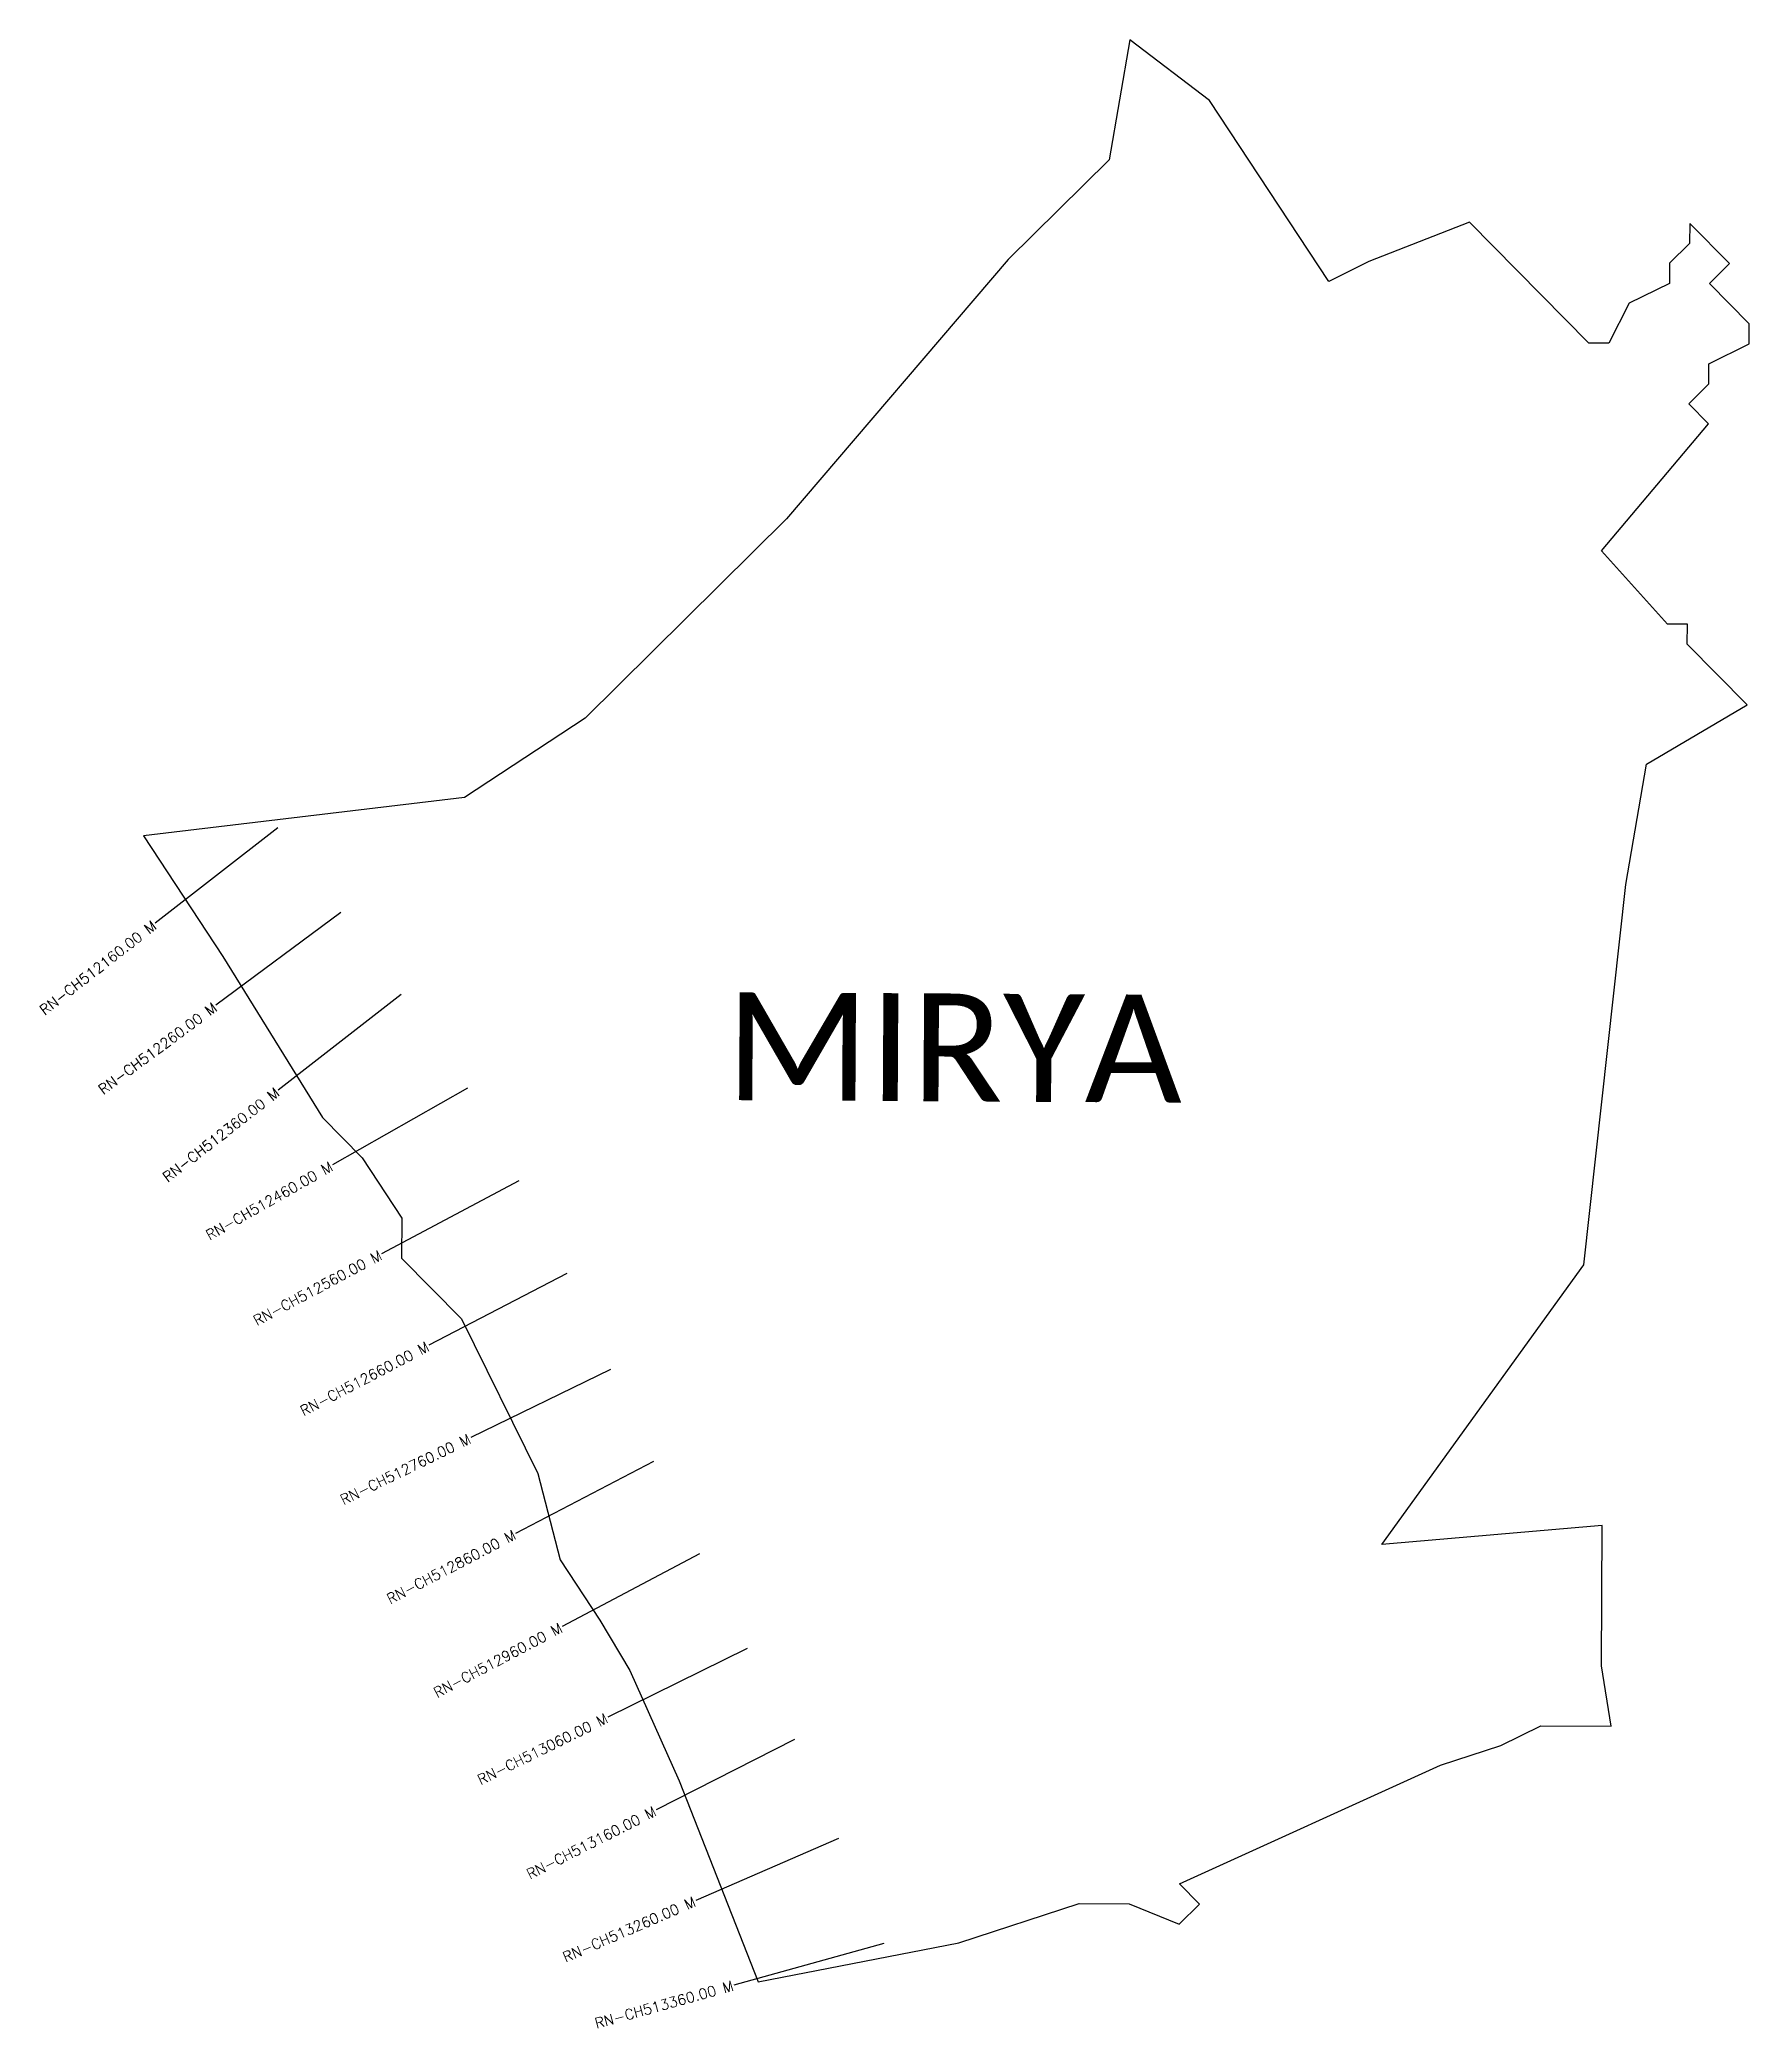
# Model space of a CAD drawing. Header units: metres. Extents: x 316526 to 318176, y 1881604 to 1883522.
import ezdxf
from ezdxf.enums import TextEntityAlignment as Align

# ---------------------------------------------------------------- set-up
doc = ezdxf.new("R2010")
doc.units = ezdxf.units.M
for name, color, linetype in [('CS', 134, 'Continuous'), ('CSMark', 6, 'Continuous'), ('VILLAGE BOUNDRY', 10, 'Continuous'), ('VILLAGE NAME', 250, 'Continuous')]:
    doc.layers.add(name, color=color, linetype=linetype)
doc.styles.get("Standard").update_dxf_attribs({"font": 'simplex.shx'})

msp = doc.modelspace()

# ---------------------------------------------------------------- linework, layer by layer
at = {"layer": 'CS'}
for p, q in [((316756.1, 1882762), (316637.7, 1882670)), ((316816.7, 1882680.4), (316696.3, 1882591)), ((316874.9, 1882601.2), (316756.5, 1882509)), ((316939.1, 1882510.9), (316808.7, 1882436.9)), ((316988.5, 1882421.7), (316856.2, 1882351.1)), ((317034.8, 1882332.3), (316901.8, 1882262.9)), ((317077.1, 1882239.4), (316942.2, 1882173.8)), ((317118.5, 1882150.7), (316985.4, 1882081.4)), ((317163.1, 1882061.6), (317030.4, 1881991.7)), ((317209, 1881970.4), (317074.4, 1881904.3)), ((317254.8, 1881882.6), (317121, 1881814.7)), ((317297, 1881787), (317159.4, 1881727.3)), ((317340.8, 1881685.9), (317196.2, 1881645.7))]:
    msp.add_line(p, q, dxfattribs=at)
at = {"layer": 'VILLAGE BOUNDRY'}
msp.add_lwpolyline([(318077, 1882823.4), (318174, 1882880.9), (318116.3, 1882939.2), (318116.5, 1882958.6), (318097.1, 1882958.7), (318033.5, 1883029.4), (318136.9, 1883151.8), (318117.7, 1883171.2), (318137.1, 1883190.4), (318137.2, 1883209.8), (318176, 1883228.9), (318176.1, 1883248.3), (318137.6, 1883287.1), (318157.1, 1883306.4), (318118.6, 1883345.2), (318118.5, 1883325.9), (318099.1, 1883306.7), (318099, 1883287.3), (318060.2, 1883268.3), (318040.6, 1883229.7), (318021.3, 1883229.8), (317906, 1883346.4), (317809.1, 1883308.4), (317770.3, 1883289.2), (317655.3, 1883463.9), (317578.3, 1883522.3), (317558.2, 1883406.4), (317461, 1883310.3), (317246.9, 1883060.2), (317052.5, 1882867.9), (316936.1, 1882791.2), (316626.5, 1882754.3), (316703.1, 1882637.9), (316799, 1882482.6), (316837.4, 1882443.7), (316875.7, 1882385.5), (316875.5, 1882346.8), (316933.2, 1882288.5), (317006.8, 1882139.3), (317028.5, 1882056), (317066.9, 1881997.7), (317095.6, 1881949.2), (317143.4, 1881842.6), (317219.6, 1881648.8), (317413.2, 1881686.4), (317529.4, 1881724.4), (317577.8, 1881724.1), (317626, 1881704.5), (317645.4, 1881723.7), (317626.2, 1881743.2), (317878.2, 1881857.8), (317936.3, 1881876.8), (317975.1, 1881895.9), (318042.8, 1881895.5), (318033.4, 1881953.6), (318034.2, 1882088.9), (317821.4, 1882070.8), (318016.3, 1882340.4), (318057, 1882707.5)], close=True, dxfattribs=at)

# ---------------------------------------------------------------- texts
at = {"layer": 'CSMark'}
for s, rotation, p in [('RN-CH512160.00 M', 37.8607, (316636.9, 1882669.4)), ('RN-CH512260.00 M', 36.5802, (316695.5, 1882590.4)), ('RN-CH512360.00 M', 37.9192, (316755.7, 1882508.4)), ('RN-CH512460.00 M', 29.5954, (316807.8, 1882436.4)), ('RN-CH512560.00 M', 28.067, (316855.3, 1882350.7)), ('RN-CH512660.00 M', 27.5444, (316900.9, 1882262.5)), ('RN-CH512760.00 M', 25.9182, (316941.3, 1882173.4)), ('RN-CH512860.00 M', 27.5041, (316984.6, 1882081)), ('RN-CH512960.00 M', 27.775, (317029.5, 1881991.2)), ('RN-CH513060.00 M', 26.1659, (317073.5, 1881903.8)), ('RN-CH513160.00 M', 26.924, (317120.2, 1881814.3)), ('RN-CH513260.00 M', 23.4558, (317158.4, 1881726.9)), ('RN-CH513360.00 M', 15.5462, (317195.3, 1881645.4))]:
    msp.add_text(s, height=10, rotation=rotation, dxfattribs=at).set_placement(p, align=Align.MIDDLE_RIGHT)
at = {"layer": 'VILLAGE NAME', "insert": (317188.6, 1882603.5), "char_height": 104.042, "attachment_point": 1, "rotation": 359.6762}
msp.add_mtext_dynamic_manual_height_columns('{\\fCalibri|b0|i0|c0|p34;MIRYA}', width=926.815, gutter_width=520.2, heights=[0], dxfattribs=at)

doc.saveas('drawing.dxf')
